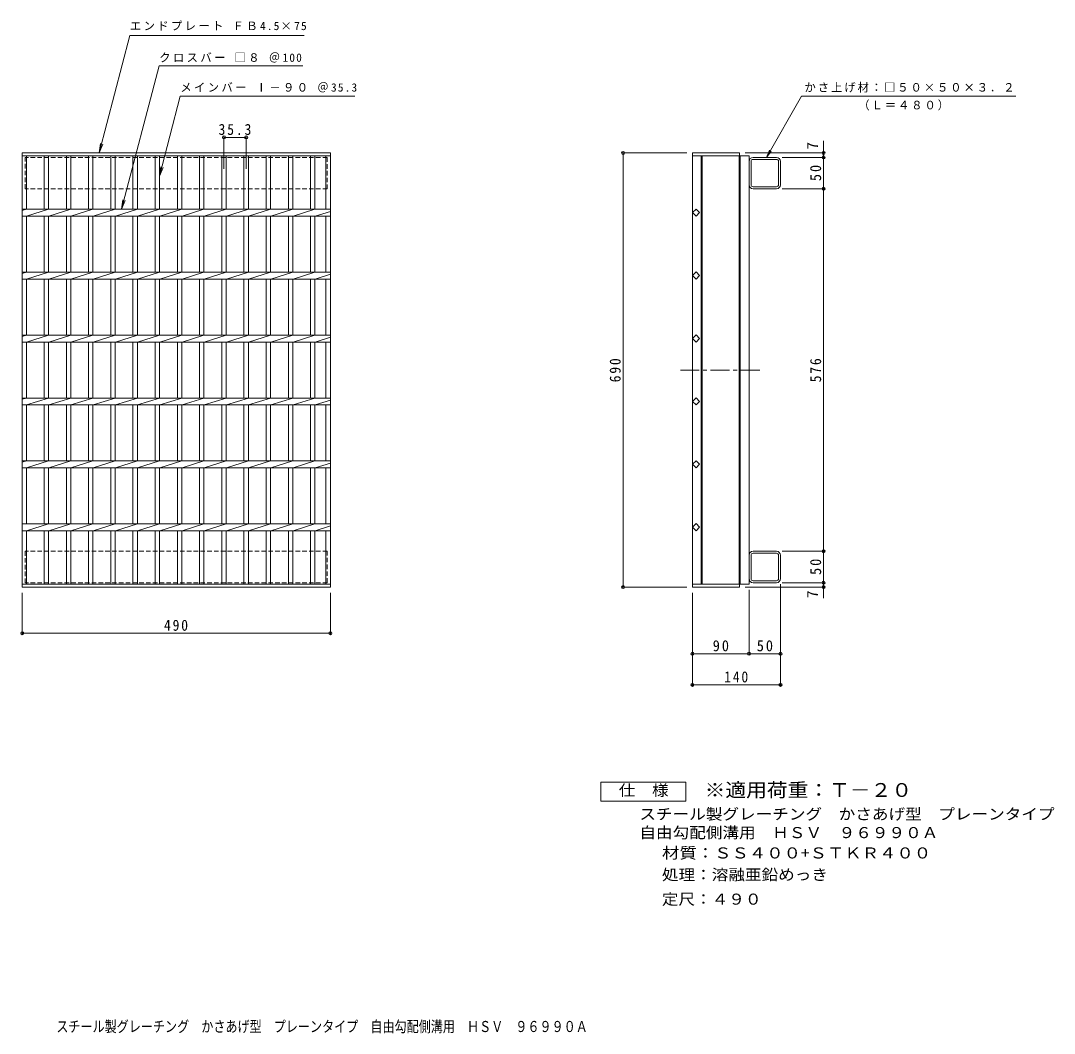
# Model space of a CAD drawing. Units: millimetres, scale not verified. Extents: x -632 to 1012, y -823 to 786.
import ezdxf
from ezdxf.enums import TextEntityAlignment as Align

# ---------------------------------------------------------------- set-up
doc = ezdxf.new("R2010")
doc.units = ezdxf.units.MM
doc.header["$LTSCALE"] = 6
doc.header["$PDMODE"] = 32
doc.header["$PDSIZE"] = 4.8
doc.linetypes.add('CHAIN1', pattern=[8, 5, -1, 1, -1])
doc.linetypes.add('DASHED1', pattern=[1.8, 1.2, -0.6])
for name, color, linetype, lineweight in [('B-1_ピット', 2, 'DASHED1', 9), ('B-2_蓋', 3, 'Continuous', 9), ('B-4_寸法', 7, 'Continuous', 9), ('F-4_F-4ﾚｲﾔ', 2, 'Continuous', 9)]:
    doc.layers.add(name, color=color, linetype=linetype, lineweight=lineweight)
doc.layers.add('F-5_F-5ﾚｲﾔ', color=3, linetype='Continuous')
doc.styles.add('ＭＳ ゴシック', font='')
doc.styles.get('ＭＳ ゴシック').set_extended_font_data('MS Gothic')

msp = doc.modelspace()

# ---------------------------------------------------------------- linework, layer by layer
at = {"layer": 'B-1_ピット'}
for p, q in [((-144.437, 568.79), (-624.437, 568.79)), ((-624.437, 518.79), (-624.437, 568.79)), ((-144.437, 568.79), (-144.437, 518.79)), ((-144.437, 518.79), (-624.437, 518.79)), ((-624.437, -57.21), (-624.437, -107.21)), ((-144.437, -57.21), (-624.437, -57.21)), ((-144.437, -107.21), (-144.437, -57.21)), ((-144.437, -107.21), (-624.437, -107.21))]:
    msp.add_line(p, q, dxfattribs=at)
at = {"layer": 'B-2_蓋'}
for p, q in [((-629.437, 575.79), (-139.437, 575.79)), ((-629.437, -114.21), (-629.437, 575.79)), ((-139.437, 575.79), (-139.437, -114.21)), ((436.216, 575.79), (436.216, -114.21)), ((-629.437, 571.29), (-139.437, 571.29)), ((-622.437, 486.291), (-622.437, 571.29)), ((-594.537, 571.29), (-594.537, 486.291)), ((-587.537, 571.29), (-587.537, 486.291)), ((-559.237, 571.29), (-559.237, 486.291)), ((-552.237, 571.29), (-552.237, 486.291)), ((-523.937, 571.29), (-523.937, 486.291)), ((-516.937, 571.29), (-516.937, 486.291)), ((-488.637, 571.29), (-488.637, 486.291)), ((-481.637, 571.29), (-481.637, 486.291)), ((-453.337, 571.29), (-453.337, 486.291)), ((-446.337, 571.29), (-446.337, 486.291)), ((-418.037, 571.29), (-418.037, 486.291)), ((-411.037, 571.29), (-411.037, 486.291)), ((-382.737, 571.29), (-382.737, 486.291)), ((-375.737, 571.29), (-375.737, 486.291)), ((-347.437, 571.29), (-347.437, 486.291)), ((-340.437, 571.29), (-340.437, 486.291)), ((-312.137, 571.29), (-312.137, 486.291)), ((-305.137, 571.29), (-305.137, 486.291)), ((-276.837, 571.29), (-276.837, 486.291)), ((-269.837, 571.29), (-269.837, 486.291)), ((-241.537, 571.29), (-241.537, 486.291)), ((-234.537, 571.29), (-234.537, 486.291)), ((-206.237, 571.29), (-206.237, 486.291)), ((-199.237, 571.29), (-199.237, 486.291)), ((-170.937, 571.29), (-170.937, 486.291)), ((-163.937, 571.29), (-163.937, 486.291)), ((-146.438, 571.29), (-146.438, 486.291)), ((436.216, 571.29), (526.216, 571.29)), ((450.216, 571.29), (450.216, -109.71)), ((451.716, 571.29), (451.716, -109.71)), ((510.716, 571.29), (510.716, -109.71)), ((512.216, 571.29), (512.216, -109.71)), ((526.216, 571.29), (526.216, -109.71)), ((-629.437, 486.291), (-139.437, 486.291)), ((-629.437, 484.209), (-622.837, 486.291)), ((-622.437, 475.291), (-587.537, 486.291)), ((-587.137, 475.291), (-552.237, 486.291)), ((-551.837, 475.291), (-516.937, 486.291)), ((-516.537, 475.291), (-481.637, 486.291)), ((-481.237, 475.291), (-446.337, 486.291)), ((-445.937, 475.291), (-411.037, 486.291)), ((-410.637, 475.291), (-375.737, 486.291)), ((-375.337, 475.291), (-340.437, 486.291)), ((-340.037, 475.291), (-305.137, 486.291)), ((-304.737, 475.291), (-269.837, 486.291)), ((-269.437, 475.291), (-234.537, 486.291)), ((-234.137, 475.291), (-199.237, 486.291)), ((-198.837, 475.291), (-163.937, 486.291)), ((-163.537, 475.291), (-139.437, 482.887)), ((-629.437, 475.291), (-139.437, 475.291)), ((-622.437, 386.291), (-622.437, 475.291)), ((-594.537, 475.291), (-594.537, 386.291)), ((-587.537, 475.291), (-587.537, 386.291)), ((-559.237, 475.291), (-559.237, 386.291)), ((-552.237, 475.291), (-552.237, 386.291)), ((-523.937, 475.291), (-523.937, 386.291)), ((-516.937, 475.291), (-516.937, 386.291)), ((-488.637, 475.291), (-488.637, 386.291)), ((-481.637, 475.291), (-481.637, 386.291)), ((-453.337, 475.291), (-453.337, 386.291)), ((-446.337, 475.291), (-446.337, 386.291)), ((-418.037, 475.291), (-418.037, 386.291)), ((-411.037, 475.291), (-411.037, 386.291)), ((-382.737, 475.291), (-382.737, 386.291)), ((-375.737, 475.291), (-375.737, 386.291)), ((-347.437, 475.291), (-347.437, 386.291)), ((-340.437, 475.291), (-340.437, 386.291)), ((-312.137, 475.291), (-312.137, 386.291)), ((-305.137, 475.291), (-305.137, 386.291)), ((-276.837, 475.291), (-276.837, 386.291)), ((-269.837, 475.291), (-269.837, 386.291)), ((-241.537, 475.291), (-241.537, 386.291)), ((-234.537, 475.291), (-234.537, 386.291)), ((-206.237, 475.291), (-206.237, 386.291)), ((-199.237, 475.291), (-199.237, 386.291)), ((-170.937, 475.291), (-170.937, 386.291)), ((-163.937, 475.291), (-163.937, 386.291)), ((-146.438, 475.291), (-146.438, 386.291)), ((-629.437, 384.209), (-622.837, 386.291)), ((-629.437, 386.291), (-139.437, 386.291)), ((-622.437, 375.291), (-587.537, 386.291)), ((-587.137, 375.291), (-552.237, 386.291)), ((-551.837, 375.291), (-516.937, 386.291)), ((-516.537, 375.291), (-481.637, 386.291)), ((-481.237, 375.291), (-446.337, 386.291)), ((-445.937, 375.291), (-411.037, 386.291)), ((-410.637, 375.291), (-375.737, 386.291)), ((-375.337, 375.291), (-340.437, 386.291)), ((-340.037, 375.291), (-305.137, 386.291)), ((-304.737, 375.291), (-269.837, 386.291)), ((-269.437, 375.291), (-234.537, 386.291)), ((-234.137, 375.291), (-199.237, 386.291)), ((-198.837, 375.291), (-163.937, 386.291)), ((-163.537, 375.291), (-139.437, 382.887)), ((-629.437, 375.291), (-139.437, 375.291)), ((-622.437, 286.29), (-622.437, 375.291)), ((-594.537, 375.291), (-594.537, 286.29)), ((-587.537, 375.291), (-587.537, 286.29)), ((-559.237, 375.291), (-559.237, 286.29)), ((-552.237, 375.291), (-552.237, 286.29)), ((-523.937, 375.291), (-523.937, 286.29)), ((-516.937, 375.291), (-516.937, 286.29)), ((-488.637, 375.291), (-488.637, 286.29)), ((-481.637, 375.291), (-481.637, 286.29)), ((-453.337, 375.291), (-453.337, 286.29)), ((-446.337, 375.291), (-446.337, 286.29)), ((-418.037, 375.291), (-418.037, 286.29)), ((-411.037, 375.291), (-411.037, 286.29)), ((-382.737, 375.291), (-382.737, 286.29)), ((-375.737, 375.291), (-375.737, 286.29)), ((-347.437, 375.291), (-347.437, 286.29)), ((-340.437, 375.291), (-340.437, 286.29)), ((-312.137, 375.291), (-312.137, 286.29)), ((-305.137, 375.291), (-305.137, 286.29)), ((-276.837, 375.291), (-276.837, 286.29)), ((-269.837, 375.291), (-269.837, 286.29)), ((-241.537, 375.291), (-241.537, 286.29)), ((-234.537, 375.291), (-234.537, 286.29)), ((-206.237, 375.291), (-206.237, 286.29)), ((-199.237, 375.291), (-199.237, 286.29)), ((-170.937, 375.291), (-170.937, 286.29)), ((-163.937, 375.291), (-163.937, 286.29)), ((-146.438, 375.291), (-146.438, 286.29)), ((-629.437, 284.21), (-622.837, 286.29)), ((-629.437, 286.29), (-139.437, 286.29)), ((-622.437, 275.291), (-587.537, 286.29)), ((-587.137, 275.291), (-552.237, 286.29)), ((-551.837, 275.291), (-516.937, 286.29)), ((-516.537, 275.291), (-481.637, 286.29)), ((-481.237, 275.291), (-446.337, 286.29)), ((-445.937, 275.291), (-411.037, 286.29)), ((-410.637, 275.291), (-375.737, 286.29)), ((-375.337, 275.291), (-340.437, 286.29)), ((-340.037, 275.291), (-305.137, 286.29)), ((-304.737, 275.291), (-269.837, 286.29)), ((-269.437, 275.291), (-234.537, 286.29)), ((-234.137, 275.291), (-199.237, 286.29)), ((-198.837, 275.291), (-163.937, 286.29)), ((-163.537, 275.291), (-139.437, 282.886)), ((-629.437, 275.29), (-139.437, 275.29)), ((-622.437, 186.29), (-622.437, 275.29)), ((-594.537, 275.29), (-594.537, 186.29)), ((-587.537, 275.29), (-587.537, 186.29)), ((-559.237, 275.29), (-559.237, 186.29)), ((-552.237, 275.29), (-552.237, 186.29)), ((-523.937, 275.29), (-523.937, 186.29)), ((-516.937, 275.29), (-516.937, 186.29)), ((-488.637, 275.29), (-488.637, 186.29)), ((-481.637, 275.29), (-481.637, 186.29)), ((-453.337, 275.29), (-453.337, 186.29)), ((-446.337, 275.29), (-446.337, 186.29)), ((-418.037, 275.29), (-418.037, 186.29)), ((-411.037, 275.29), (-411.037, 186.29)), ((-382.737, 275.29), (-382.737, 186.29)), ((-375.737, 275.29), (-375.737, 186.29)), ((-347.437, 275.29), (-347.437, 186.29)), ((-340.437, 275.29), (-340.437, 186.29)), ((-312.137, 275.29), (-312.137, 186.29)), ((-305.137, 275.29), (-305.137, 186.29)), ((-276.837, 275.29), (-276.837, 186.29)), ((-269.837, 275.29), (-269.837, 186.29)), ((-241.537, 275.29), (-241.537, 186.29)), ((-234.537, 275.29), (-234.537, 186.29)), ((-206.237, 275.29), (-206.237, 186.29)), ((-199.237, 275.29), (-199.237, 186.29)), ((-170.937, 275.29), (-170.937, 186.29)), ((-163.937, 275.29), (-163.937, 186.29)), ((-146.438, 275.29), (-146.438, 186.29)), ((-629.437, 184.209), (-622.837, 186.291)), ((-629.437, 186.29), (-139.437, 186.29)), ((-622.437, 175.29), (-587.537, 186.291)), ((-587.137, 175.29), (-552.237, 186.291)), ((-551.837, 175.29), (-516.937, 186.291)), ((-516.537, 175.29), (-481.637, 186.291)), ((-481.237, 175.29), (-446.337, 186.291)), ((-445.937, 175.29), (-411.037, 186.291)), ((-410.637, 175.29), (-375.737, 186.291)), ((-375.337, 175.29), (-340.437, 186.291)), ((-340.037, 175.29), (-305.137, 186.291)), ((-304.737, 175.29), (-269.837, 186.291)), ((-269.437, 175.29), (-234.537, 186.291)), ((-234.137, 175.29), (-199.237, 186.291)), ((-198.837, 175.29), (-163.937, 186.291)), ((-163.537, 175.29), (-139.437, 182.886)), ((-629.437, 175.29), (-139.437, 175.29)), ((-622.437, 86.29), (-622.437, 175.29)), ((-594.537, 175.29), (-594.537, 86.29)), ((-587.537, 175.29), (-587.537, 86.29)), ((-559.237, 175.29), (-559.237, 86.29)), ((-552.237, 175.29), (-552.237, 86.29)), ((-523.937, 175.29), (-523.937, 86.29)), ((-516.937, 175.29), (-516.937, 86.29)), ((-488.637, 175.29), (-488.637, 86.29)), ((-481.637, 175.29), (-481.637, 86.29)), ((-453.337, 175.29), (-453.337, 86.29)), ((-446.337, 175.29), (-446.337, 86.29)), ((-418.037, 175.29), (-418.037, 86.29)), ((-411.037, 175.29), (-411.037, 86.29)), ((-382.737, 175.29), (-382.737, 86.29)), ((-375.737, 175.29), (-375.737, 86.29)), ((-347.437, 175.29), (-347.437, 86.29)), ((-340.437, 175.29), (-340.437, 86.29)), ((-312.137, 175.29), (-312.137, 86.29)), ((-305.137, 175.29), (-305.137, 86.29)), ((-276.837, 175.29), (-276.837, 86.29)), ((-269.837, 175.29), (-269.837, 86.29)), ((-241.537, 175.29), (-241.537, 86.29)), ((-234.537, 175.29), (-234.537, 86.29)), ((-206.237, 175.29), (-206.237, 86.29)), ((-199.237, 175.29), (-199.237, 86.29)), ((-170.937, 175.29), (-170.937, 86.29)), ((-163.937, 175.29), (-163.937, 86.29)), ((-146.438, 175.29), (-146.438, 86.29)), ((-629.437, 84.21), (-622.837, 86.29)), ((-629.437, 86.29), (-139.437, 86.29)), ((-622.437, 75.291), (-587.537, 86.29)), ((-587.137, 75.291), (-552.237, 86.29)), ((-551.837, 75.291), (-516.937, 86.29)), ((-516.537, 75.291), (-481.637, 86.29)), ((-481.237, 75.291), (-446.337, 86.29)), ((-445.937, 75.291), (-411.037, 86.29)), ((-410.637, 75.291), (-375.737, 86.29)), ((-375.337, 75.291), (-340.437, 86.29)), ((-340.037, 75.291), (-305.137, 86.29)), ((-304.737, 75.291), (-269.837, 86.29)), ((-269.437, 75.291), (-234.537, 86.29)), ((-234.137, 75.291), (-199.237, 86.29)), ((-198.837, 75.291), (-163.937, 86.29)), ((-163.537, 75.291), (-139.437, 82.886)), ((-629.437, 75.291), (-139.437, 75.291)), ((-622.437, -13.71), (-622.437, 75.291)), ((-594.537, 75.291), (-594.537, -13.71)), ((-587.537, 75.291), (-587.537, -13.71)), ((-559.237, 75.291), (-559.237, -13.71)), ((-552.237, 75.291), (-552.237, -13.71)), ((-523.937, 75.291), (-523.937, -13.71)), ((-516.937, 75.291), (-516.937, -13.71)), ((-488.637, 75.291), (-488.637, -13.71)), ((-481.637, 75.291), (-481.637, -13.71)), ((-453.337, 75.291), (-453.337, -13.71)), ((-446.337, 75.291), (-446.337, -13.71)), ((-418.037, 75.291), (-418.037, -13.71)), ((-411.037, 75.291), (-411.037, -13.71)), ((-382.737, 75.291), (-382.737, -13.71)), ((-375.737, 75.291), (-375.737, -13.71)), ((-347.437, 75.291), (-347.437, -13.71)), ((-340.437, 75.291), (-340.437, -13.71)), ((-312.137, 75.291), (-312.137, -13.71)), ((-305.137, 75.291), (-305.137, -13.71)), ((-276.837, 75.291), (-276.837, -13.71)), ((-269.837, 75.291), (-269.837, -13.71)), ((-241.537, 75.291), (-241.537, -13.71)), ((-234.537, 75.291), (-234.537, -13.71)), ((-206.237, 75.291), (-206.237, -13.71)), ((-199.237, 75.291), (-199.237, -13.71)), ((-170.937, 75.291), (-170.937, -13.71)), ((-163.937, 75.291), (-163.937, -13.71)), ((-146.438, 75.291), (-146.438, -13.71)), ((-629.437, -13.71), (-139.437, -13.71)), ((-622.437, -24.709), (-587.537, -13.709)), ((-587.137, -24.709), (-552.237, -13.709)), ((-551.837, -24.709), (-516.937, -13.709)), ((-516.537, -24.709), (-481.637, -13.709)), ((-481.237, -24.709), (-446.337, -13.709)), ((-445.937, -24.709), (-411.037, -13.709)), ((-410.637, -24.709), (-375.737, -13.709)), ((-375.337, -24.709), (-340.437, -13.709)), ((-340.037, -24.709), (-305.137, -13.709)), ((-304.737, -24.709), (-269.837, -13.709)), ((-269.437, -24.709), (-234.537, -13.709)), ((-234.137, -24.709), (-199.237, -13.709)), ((-198.837, -24.709), (-163.937, -13.709)), ((-629.437, -24.709), (-139.437, -24.709)), ((-622.437, -109.71), (-622.437, -24.709)), ((-594.537, -24.709), (-594.537, -109.71)), ((-587.537, -24.709), (-587.537, -109.71)), ((-559.237, -24.709), (-559.237, -109.71)), ((-552.237, -24.709), (-552.237, -109.71)), ((-523.937, -24.709), (-523.937, -109.71)), ((-516.937, -24.709), (-516.937, -109.71)), ((-488.637, -24.709), (-488.637, -109.71)), ((-481.637, -24.709), (-481.637, -109.71)), ((-453.337, -24.709), (-453.337, -109.71)), ((-446.337, -24.709), (-446.337, -109.71)), ((-418.037, -24.709), (-418.037, -109.71)), ((-411.037, -24.709), (-411.037, -109.71)), ((-382.737, -24.709), (-382.737, -109.71)), ((-375.737, -24.709), (-375.737, -109.71)), ((-347.437, -24.709), (-347.437, -109.71)), ((-340.437, -24.709), (-340.437, -109.71)), ((-312.137, -24.709), (-312.137, -109.71)), ((-305.137, -24.709), (-305.137, -109.71)), ((-276.837, -24.709), (-276.837, -109.71)), ((-269.837, -24.709), (-269.837, -109.71)), ((-241.537, -24.709), (-241.537, -109.71)), ((-234.537, -24.709), (-234.537, -109.71)), ((-206.237, -24.709), (-206.237, -109.71)), ((-199.237, -24.709), (-199.237, -109.71)), ((-170.937, -24.709), (-170.937, -109.71)), ((-163.937, -24.709), (-163.937, -109.71)), ((-163.537, -24.709), (-139.437, -17.113)), ((-146.438, -24.709), (-146.438, -109.71)), ((-139.437, -109.71), (-629.437, -109.71)), ((-139.437, -114.21), (-629.437, -114.21)), ((436.216, -109.71), (526.216, -109.71))]:
    msp.add_line(p, q, dxfattribs=at)
at = {"layer": 'B-2_蓋', "linetype": 'CHAIN1'}
msp.add_line((417.162, 230.79), (543.75, 230.79), dxfattribs=at)
at = {"layer": 'B-2_蓋'}
for points in [[(436.216, 575.79), (511.216, 575.79), (511.216, 571.29)], [(436.216, -114.21), (511.216, -114.21), (511.216, -109.71)]]:
    msp.add_lwpolyline(points, dxfattribs=at)
for points in [[(447.53, 480.948), (441.873, 475.291), (436.216, 480.948), (441.873, 486.605)], [(447.53, 380.949), (441.873, 375.292), (436.216, 380.949), (441.873, 386.605)], [(447.53, 280.949), (441.873, 275.292), (436.216, 280.949), (441.873, 286.606)], [(447.53, 180.95), (441.873, 175.293), (436.216, 180.95), (441.873, 186.607)], [(447.53, 80.95), (441.873, 75.294), (436.216, 80.95), (441.873, 86.607)], [(447.53, -19.049), (441.873, -24.706), (436.216, -19.049), (441.873, -13.392)]]:
    msp.add_lwpolyline(points, close=True, dxfattribs=at)
at = {"layer": 'B-4_寸法'}
for p, q in [((-471.506, 486.291), (-411.576, 714.278)), ((-411.576, 714.278), (-183.103, 714.278)), ((-411.037, 538.79), (-378.035, 666.278)), ((-378.035, 666.278), (-100.687, 666.278)), ((553.782, 568.79), (609.785, 665.79)), ((950.419, 665.79), (609.785, 665.79)), ((-308.637, 550.733), (-308.637, 602.359)), ((-308.637, 600.559), (-273.337, 600.559)), ((-273.337, 550.733), (-273.337, 602.359)), ((644.644, 568.79), (644.644, 594.89)), ((-507.038, 575.79), (-505.081, 590.662)), ((-507.038, 575.79), (-501.298, 589.649)), ((427.216, 575.79), (324.146, 575.79)), ((325.946, -114.21), (325.946, 575.79)), ((520.216, 575.79), (646.444, 575.79)), ((553.782, 568.79), (558.565, 580.339)), ((553.782, 568.79), (561.391, 578.707)), ((578.816, 568.79), (646.444, 568.79)), ((644.644, 518.79), (644.644, 568.79)), ((-411.037, 538.79), (-409.079, 553.662)), ((-411.037, 538.79), (-405.296, 552.649)), ((578.816, 518.79), (646.444, 518.79)), ((644.644, -57.21), (644.644, 518.79)), ((-471.506, 486.29), (-469.548, 501.162)), ((-471.506, 486.29), (-465.766, 500.149)), ((578.816, -57.21), (646.444, -57.21)), ((644.644, -107.21), (644.644, -57.21)), ((427.216, -114.21), (324.146, -114.21)), ((520.216, -114.21), (646.444, -114.21)), ((576.216, -109.81), (576.216, -271.39)), ((578.816, -107.21), (646.444, -107.21)), ((644.644, -131.708), (644.644, -107.21)), ((-629.437, -123.21), (-629.437, -189.331)), ((-139.437, -123.21), (-139.437, -189.331)), ((436.216, -123.21), (436.216, -271.39)), ((526.216, -118.71), (526.216, -221.86)), ((-629.437, -187.531), (-139.437, -187.531)), ((436.217, -220.06), (526.216, -220.06)), ((436.217, -229.06), (436.217, -221.86)), ((526.216, -220.06), (576.216, -220.06)), ((436.216, -269.59), (576.216, -269.59))]:
    msp.add_line(p, q, dxfattribs=at)
at = {"layer": 'B-4_寸法', "color": 2}
for p, q in [((526.216, 525.19), (526.216, 562.39)), ((529.416, 525.19), (529.416, 562.39)), ((569.816, 568.79), (532.616, 568.79)), ((569.816, 565.59), (532.616, 565.59)), ((573.016, 525.19), (573.016, 562.39)), ((576.216, 525.19), (576.216, 562.39)), ((532.616, 521.99), (569.816, 521.99)), ((569.816, 518.79), (532.616, 518.79)), ((526.216, -63.61), (526.216, -100.81)), ((529.416, -63.61), (529.416, -100.81)), ((569.816, -57.21), (532.616, -57.21)), ((532.616, -60.41), (569.816, -60.41)), ((573.016, -63.61), (573.016, -100.81)), ((576.216, -63.61), (576.216, -100.81)), ((569.816, -104.01), (532.616, -104.01)), ((569.816, -107.21), (532.616, -107.21))]:
    msp.add_line(p, q, dxfattribs=at)
at = {"layer": 'B-4_寸法'}
msp.add_lwpolyline([(-507.038, 575.79), (-458.228, 762.278), (-181.081, 762.278)], dxfattribs=at)
at = {"layer": 'B-4_寸法', "color": 2}
for centre, radius, start, end in [((532.616, 562.39), 6.4, 90, 180), ((532.616, 562.39), 3.2, 90, 180), ((569.816, 562.39), 6.4, 0, 90), ((569.816, 562.39), 3.2, 0, 90), ((532.616, 525.19), 6.4, 180, 270), ((532.616, 525.19), 3.2, 180, 270), ((569.816, 525.19), 6.4, 270, 0), ((569.816, 525.19), 3.2, 270, 0), ((532.616, -63.61), 6.4, 90, 180), ((532.616, -63.61), 3.2, 90, 180), ((569.816, -63.61), 6.4, 0, 90), ((569.816, -63.61), 3.2, 0, 90), ((532.616, -100.81), 6.4, 180, 270), ((532.616, -100.81), 3.2, 180, 270), ((569.816, -100.81), 3.2, 270, 0), ((569.816, -100.81), 6.4, 270, 0)]:
    msp.add_arc(centre, radius, start, end, dxfattribs=at)
at = {"layer": 'B-4_寸法'}
for p in [(-308.637, 600.559), (-273.337, 600.559), (325.946, 575.79), (644.644, 575.79), (644.644, 568.79), (644.644, 518.79), (644.644, -57.21), (325.946, -114.21), (644.644, -107.21), (644.644, -114.21), (-629.437, -187.531), (-139.437, -187.531), (436.217, -220.06), (526.216, -220.06), (576.216, -220.06), (436.216, -269.59), (576.216, -269.59)]:
    msp.add_point(p, dxfattribs=at)
at = {"layer": 'F-4_F-4ﾚｲﾔ'}
msp.add_lwpolyline([(290.559, -454.306), (290.559, -424.306), (425.558, -424.306), (425.558, -454.306)], close=True, dxfattribs=at)

# ---------------------------------------------------------------- texts
at = {"layer": 'B-4_寸法', "color": 2, "style": 'ＭＳ ゴシック'}
for p in [(641.044, 581.184), (641.044, -131.556)]:
    msp.add_text('7', height=17.6, rotation=90, dxfattribs=at).set_placement(p, align=Align.BOTTOM_LEFT)
at = {"layer": 'B-4_寸法', "char_height": 13.2, "attachment_point": 7, "style": 'ＭＳ ゴシック'}
for s, insert in [('\\T1.21;エンドプレート\\~ＦＢ4.5×75', (-458.228, 770.291)), ('\\T1.21;クロスバー\\~□８\\~＠100', (-411.576, 719.408)), ('\\T1.21;メインバー\\~Ⅰ－９０\\~＠35.3', (-378.035, 672.014)), ('\\T1.17;かさ上げ材：□５０×５０×３．２', (614.4, 671.864)), ('\\T1.17;（Ｌ＝４８０）', (699.8, 643.398))]:
    msp.add_mtext(s, dxfattribs=dict(at, insert=insert))
at = {"layer": 'B-4_寸法', "color": 2, "char_height": 17.6, "attachment_point": 7, "style": 'ＭＳ ゴシック'}
for s, insert in [('\\T1.28;\\W0.9;35.3', (-317.237, 604.159)), ('\\T1.27;\\W0.9;490', (-403.937, -183.931)), ('\\T1.27;\\W0.95;90', (468.466, -216.46)), ('\\T1.27;\\W0.95;50', (538.466, -216.46)), ('\\T1.27;\\W0.9;140', (486.716, -265.99))]:
    msp.add_mtext(s, dxfattribs=dict(at, insert=insert))
at = {"layer": 'B-4_寸法', "color": 2, "char_height": 17.6, "attachment_point": 7, "rotation": 90, "style": 'ＭＳ ゴシック'}
for s, insert in [('\\T1.27;\\W0.95;50', (641.044, 531.04)), ('\\T1.27;\\W0.9;690', (322.346, 211.29)), ('\\T1.27;\\W0.9;576', (641.044, 211.29)), ('\\T1.27;\\W0.95;50', (641.044, -94.96))]:
    msp.add_mtext(s, dxfattribs=dict(at, insert=insert))
at = {"layer": 'F-4_F-4ﾚｲﾔ', "style": 'ＭＳ ゴシック'}
for s, width, p in [('仕\u3000様', 1.1, (319.059, -451.307)), ('スチール製グレーチング\u3000かさあげ型\u3000プレーンタイプ', 1.1, (351.812, -489.058)), ('自由勾配側溝用\u3000ＨＳＶ\u3000９６９９０Ａ', 1.1, (351.812, -518.507)), ('材質：ＳＳ４００+ＳＴＫＲ４００', 1.15, (387.87, -550.845)), ('処理：溶融亜鉛めっき', 1.1, (387.64, -585.369)), ('定尺：４９０', 1.1, (387.64, -624.262)), ('スチール製グレーチング\u3000かさあげ型\u3000プレーンタイプ\u3000自由勾配側溝用\u3000ＨＳＶ\u3000９６９９０Ａ', 0.8, (-575.173, -826.691))]:
    msp.add_text(s, height=17.6, dxfattribs=dict(at, width=width)).set_placement(p, align=Align.BOTTOM_LEFT)
at = {"layer": 'F-5_F-5ﾚｲﾔ', "style": 'ＭＳ ゴシック', "width": 1.1}
msp.add_text('※適用荷重：Ｔ－２０', height=21.99, dxfattribs=at).set_placement((455.558, -454.306), align=Align.BOTTOM_LEFT)

doc.saveas('drawing.dxf')
